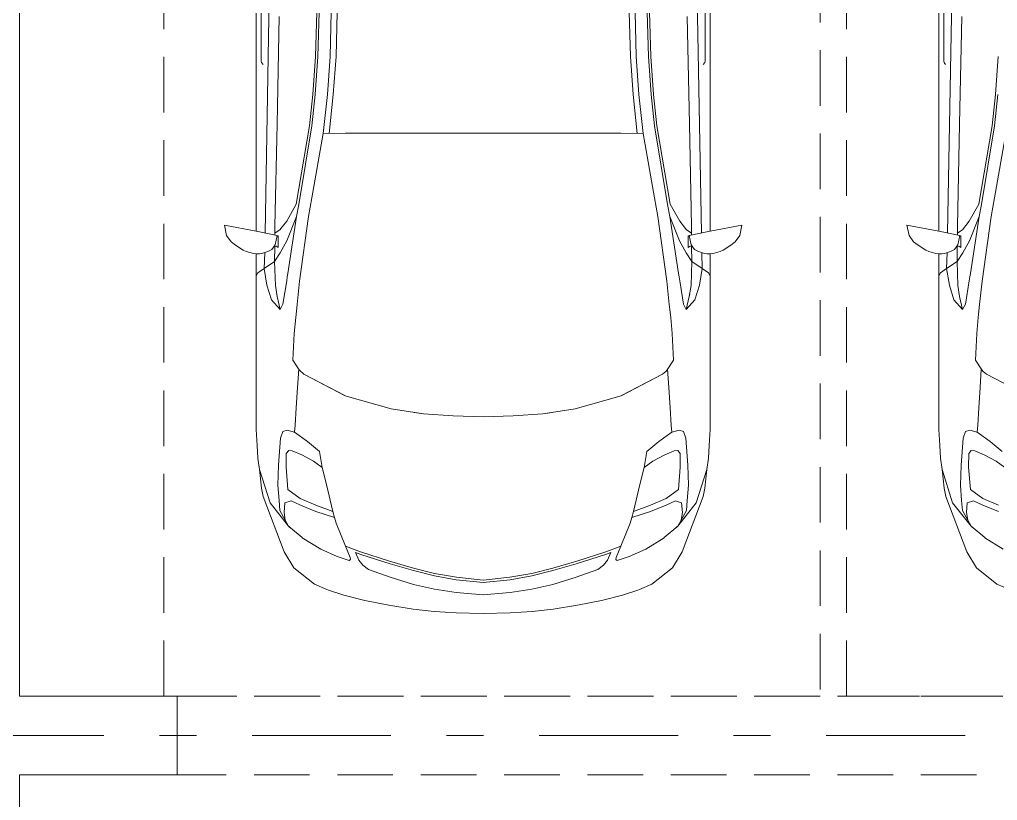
# Model space of a CAD drawing. Header units: millimetres. Extents: x 18162 to 3540582, y 72188 to 247925.
# Drawn here: x 44523 to 48248, y 90898 to 93872 of the extents above; entities that cross this region are included whole.
import ezdxf
from ezdxf.enums import TextEntityAlignment as Align

# ---------------------------------------------------------------- set-up
doc = ezdxf.new("R2010")
doc.units = ezdxf.units.MM
doc.header["$MEASUREMENT"] = 0
doc.set_wipeout_variables(frame=1)
for name, pattern in [('Double Dashed', [1093.611073, 529.166651, -211.666656, 141.111112, -211.666656]), ('Hidden Line', [317.5, 211.666667, -105.833333]), ('Wipeout_Contour', [1000, 0, -1000])]:
    doc.linetypes.add(name, pattern=pattern)
for name, color, linetype in [('Archicad Doors', 7, 'Continuous'), ('Interior - Equipment', 7, 'Continuous'), ('Interior - Furniture', 7, 'Continuous'), ('Structural - Bearing', 7, 'Continuous'), ('Structural - Grid', 7, 'Continuous')]:
    doc.layers.add(name, color=color, linetype=linetype)
doc.styles.add('GENERATED_STYLE_3', font='', dxfattribs={"width": 0.8})
doc.styles.get('GENERATED_STYLE_3').set_extended_font_data('ISOCPEUR MON')

# ---------------------------------------------------------------- blocks, each defined once
blk = doc.blocks.new('Rectangular Door Opening 27[5]_3')
at = {"layer": 'Archicad Doors', "color": 7, "linetype": 'Hidden Line', "lineweight": 13}
for p, q in [((50073.5, 91295.7), (45123.5, 91295.7)), ((45123.5, 91295.7), (45123.5, 90995.7)), ((50073.5, 90995.7), (45123.5, 90995.7))]:
    blk.add_line(p, q, dxfattribs=at)
blk = doc.blocks.new('Hybrid Car 27[6]_3', base_point=(46289.6, 92471.7))
at = {"layer": 'Interior - Furniture', "color": 7, "linetype": 'Continuous', "lineweight": 5}
for p, q in [((45458.5, 93059.2), (45475.4, 93985.6)), ((47120.6, 93059.2), (47103.8, 93985.6)), ((45424.6, 93065.8), (45424.7, 93971.8)), ((47154.6, 93065.8), (47154.4, 93971.8)), ((45444.3, 93713.2), (45444.3, 93911)), ((47134.8, 93713.2), (47134.9, 93911)), ((45512.4, 93884.4), (45504.2, 93473.3)), ((45655.4, 93900.5), (45650.8, 93731.8)), ((45664.3, 93900.5), (45659.7, 93731.8)), ((45711, 93900.5), (45706.4, 93731.8)), ((45733.5, 93900.5), (45728.9, 93731.8)), ((46845.7, 93900.5), (46850.3, 93731.8)), ((46868.1, 93900.5), (46872.7, 93731.8)), ((46914.8, 93900.5), (46919.5, 93731.8)), ((46923.7, 93900.5), (46928.4, 93731.8)), ((47066.8, 93884.4), (47074.9, 93473.3)), ((45650.8, 93731.8), (45640.5, 93587.4)), ((45659.7, 93731.8), (45649.4, 93587.3)), ((45650.9, 93731.9), (45650.9, 93731.8)), ((45659.8, 93731.9), (45659.8, 93731.8)), ((45706.4, 93731.8), (45696.1, 93587.4)), ((45728.9, 93731.8), (45718.6, 93587.4)), ((46850.3, 93731.8), (46860.5, 93587.4)), ((46872.7, 93731.8), (46883, 93587.4)), ((46919.4, 93731.9), (46919.4, 93731.8)), ((46919.5, 93731.8), (46929.7, 93587.3)), ((46928.3, 93731.9), (46928.3, 93731.8)), ((46928.4, 93731.8), (46938.6, 93587.4)), ((45444.3, 93713.2), (45445.7, 93708.6)), ((45451.1, 93700.8), (45445.7, 93708.6)), ((47128, 93700.8), (47133.5, 93708.6)), ((47134.8, 93713.2), (47133.5, 93708.6)), ((45640.5, 93587.3), (45627.8, 93467.7)), ((45649.4, 93587.3), (45636.7, 93467.7)), ((45640.5, 93587.4), (45640.5, 93587.3)), ((45696.1, 93587.3), (45680.5, 93438.8)), ((45718.6, 93587.3), (45703, 93438.8)), ((46860.5, 93587.3), (46876.2, 93438.8)), ((46883, 93587.3), (46898.7, 93438.8)), ((46929.7, 93587.3), (46942.5, 93467.7)), ((46938.6, 93587.4), (46938.6, 93587.3)), ((46938.6, 93587.3), (46951.4, 93467.7)), ((45504.2, 93473.3), (45496.3, 93085.4)), ((45627.8, 93467.7), (45577, 93168.6)), ((45636.7, 93467.7), (45587.6, 93168.3)), ((46942.5, 93467.7), (46991.6, 93168.3)), ((46951.4, 93467.7), (47002.2, 93168.6)), ((47074.9, 93473.3), (47082.8, 93085.4)), ((45637.1, 93193.7), (45680.5, 93438.8)), ((45680.5, 93438.8), (45765.2, 93439)), ((45680.5, 93438.8), (45680.5, 93438.8)), ((45680.5, 93438.8), (45680.5, 93438.8)), ((45765.2, 93439), (45937.4, 93439)), ((45765.2, 93439), (45765.2, 93439)), ((45937.4, 93439), (46056.7, 93439)), ((46056.7, 93439), (46173.8, 93439)), ((46173.8, 93439), (46289.6, 93439)), ((46405.4, 93439), (46289.6, 93439)), ((46522.5, 93439), (46405.4, 93439)), ((46641.7, 93439), (46522.5, 93439)), ((46813.9, 93439), (46641.7, 93439)), ((46898.7, 93438.8), (46813.9, 93439)), ((46813.9, 93439), (46813.9, 93439)), ((46942, 93193.7), (46898.7, 93438.8)), ((46898.7, 93438.8), (46898.7, 93438.8)), ((46898.7, 93438.8), (46898.7, 93438.8)), ((45577, 93168.6), (45541, 93104)), ((45587.6, 93168.3), (45578.9, 93121.6)), ((45624.7, 93122.2), (45637.1, 93193.3)), ((45637.1, 93193.7), (45637.1, 93193.3)), ((46942, 93193.7), (46942.1, 93193.3)), ((46954.4, 93122.2), (46942.1, 93193.3)), ((46991.6, 93168.3), (47000.2, 93121.6)), ((47002.2, 93168.6), (47038.1, 93104)), ((45311.9, 93050.2), (45303.9, 93089.3)), ((45303.9, 93089.3), (45424.6, 93065.8)), ((45541, 93104), (45518.7, 93075.9)), ((45542, 93030.1), (45578.9, 93121.6)), ((45545.5, 92905.2), (45579, 93121.8)), ((45624.7, 93122.2), (45589.8, 92876.4)), ((46954.4, 93122.2), (46989.4, 92876.4)), ((47033.7, 92905.2), (47000.2, 93121.8)), ((47037.1, 93030.1), (47000.2, 93121.6)), ((47038.1, 93104), (47060.4, 93075.9)), ((47275.2, 93089.3), (47154.6, 93065.8)), ((47267.2, 93050.2), (47275.2, 93089.3)), ((45424.6, 93065.8), (45504.9, 93050.1)), ((45496.3, 93085.4), (45496, 93051.9)), ((45516.2, 93072.7), (45496.1, 93058.3)), ((45518.7, 93075.9), (45516.2, 93072.7)), ((47060.4, 93075.9), (47062.9, 93072.7)), ((47062.9, 93072.7), (47083.1, 93058.3)), ((47154.6, 93065.8), (47074.3, 93050.1)), ((47082.8, 93085.4), (47083.1, 93051.9)), ((45329.2, 93026.3), (45311.9, 93050.2)), ((45346.2, 93012.8), (45329.2, 93026.3)), ((45497.6, 93014.1), (45484.7, 92996)), ((45497.6, 93014.1), (45504.9, 93050.1)), ((45509.2, 93048.2), (45504.1, 93046.5)), ((45509.2, 93048.2), (45509.2, 93004.7)), ((45516.5, 92983.5), (45542, 93030.1)), ((47062.7, 92983.5), (47037.1, 93030.1)), ((47070, 93048.2), (47069.9, 93004.7)), ((47070, 93048.2), (47075, 93046.5)), ((47081.5, 93014.1), (47074.3, 93050.1)), ((47081.5, 93014.1), (47094.4, 92996)), ((47232.9, 93012.8), (47249.9, 93026.3)), ((47249.9, 93026.3), (47267.2, 93050.2)), ((45375.7, 92994.5), (45346.2, 93012.8)), ((45387.2, 92989.2), (45375.7, 92994.5)), ((45414.2, 92981.1), (45387.2, 92989.2)), ((45424.6, 92980.4), (45414.2, 92981.1)), ((45424.6, 92980.4), (45437, 92979.5)), ((45424.6, 92896.3), (45424.6, 92980.4)), ((45446.5, 92980.7), (45437, 92979.5)), ((45469.6, 92988.8), (45446.5, 92980.7)), ((45454.8, 92924.5), (45457.2, 92983.7)), ((45457.2, 92983.7), (45457.2, 92984.5)), ((45484.7, 92996), (45469.6, 92988.8)), ((45501.3, 93008.8), (45493.2, 93007.8)), ((45495.6, 93008.1), (45494.7, 92950.5)), ((45494.7, 92950.5), (45516.5, 92983.5)), ((45509.2, 93004.7), (45501.3, 93008.8)), ((47084.4, 92950.5), (47062.7, 92983.5)), ((47069.9, 93004.7), (47077.9, 93008.8)), ((47077.9, 93008.8), (47086, 93007.8)), ((47083.5, 93008.1), (47084.4, 92950.5)), ((47094.4, 92996), (47109.6, 92988.8)), ((47109.6, 92988.8), (47132.7, 92980.7)), ((47122, 92983.7), (47122, 92984.5)), ((47124.3, 92924.5), (47122, 92983.7)), ((47132.7, 92980.7), (47142.1, 92979.5)), ((47154.6, 92980.4), (47142.1, 92979.5)), ((47154.5, 92896.3), (47154.6, 92980.4)), ((47154.6, 92980.4), (47165, 92981.1)), ((47165, 92981.1), (47192, 92989.2)), ((47192, 92989.2), (47203.4, 92994.5)), ((47203.4, 92994.5), (47232.9, 93012.8)), ((45454.8, 92924.5), (45494.7, 92950.5)), ((45494.7, 92950.5), (45497.8, 92859.3)), ((47084.4, 92950.5), (47081.4, 92859.3)), ((47124.3, 92924.5), (47084.4, 92950.5)), ((45424.6, 92896.3), (45431.6, 92908.2)), ((45431.6, 92908.2), (45454.8, 92924.5)), ((45465.8, 92860.2), (45454.8, 92924.5)), ((45545.5, 92905.2), (45543.5, 92892.2)), ((47033.7, 92905.2), (47035.7, 92892.2)), ((47113.3, 92860.2), (47124.3, 92924.5)), ((47147.5, 92908.2), (47124.3, 92924.5)), ((47154.5, 92896.3), (47147.5, 92908.2)), ((45424.6, 92791.2), (45424.6, 92896.3)), ((45526.5, 92788.9), (45541, 92877.2)), ((45543.5, 92892.2), (45541, 92877.2)), ((45543.5, 92892.2), (45543.5, 92892.2)), ((45589.8, 92876.4), (45580.6, 92787.5)), ((46989.4, 92876.4), (46998.5, 92787.5)), ((47035.7, 92892.2), (47038.1, 92877.2)), ((47035.7, 92892.2), (47035.7, 92892.2)), ((47052.7, 92788.9), (47038.1, 92877.2)), ((47154.5, 92791.2), (47154.5, 92896.3)), ((45482.8, 92805), (45465.8, 92860.2)), ((45504.3, 92817.5), (45497.8, 92859.3)), ((47074.8, 92817.5), (47081.4, 92859.3)), ((47096.3, 92805), (47113.3, 92860.2)), ((45424.6, 92311.1), (45424.6, 92791.2)), ((45515.9, 92767.6), (45482.8, 92805)), ((45502.9, 92827), (45504.3, 92817.5)), ((45515.9, 92767.6), (45504.3, 92817.5)), ((47063.3, 92767.6), (47074.8, 92817.5)), ((47063.3, 92767.6), (47096.3, 92805)), ((47076.3, 92827), (47074.8, 92817.5)), ((47154.6, 92311.1), (47154.5, 92791.2)), ((45515.9, 92767.6), (45526.5, 92788.9)), ((45519.3, 92774.5), (45519.3, 92774.5)), ((45580.6, 92787.5), (45575.4, 92737.7)), ((46998.5, 92787.5), (47003.8, 92737.7)), ((47063.3, 92767.6), (47052.7, 92788.9)), ((47059.9, 92774.5), (47059.9, 92774.5)), ((45575.4, 92737.7), (45569.7, 92676.2)), ((47003.8, 92737.7), (47009.5, 92676.2)), ((45569.7, 92676.2), (45565, 92574.7)), ((47009.5, 92676.2), (47014.2, 92574.7)), ((45565, 92574.7), (45589.2, 92537.8)), ((47014.2, 92574.7), (46989.9, 92537.8)), ((45587, 92541.1), (45582.4, 92470.8)), ((45589.2, 92537.8), (45594.3, 92531.9)), ((45594.3, 92531.9), (45600.8, 92526.4)), ((46984.8, 92531.9), (46978.4, 92526.4)), ((46989.9, 92537.8), (46984.8, 92531.9)), ((46992.1, 92541.1), (46996.8, 92470.8)), ((45600.8, 92526.4), (45606.6, 92522)), ((45606.4, 92522.2), (45606.6, 92522)), ((45606.6, 92522), (45763.6, 92439.7)), ((45606.6, 92522), (45762.9, 92440.1)), ((46972.6, 92522), (46815.5, 92439.7)), ((46972.6, 92522), (46816.2, 92440.1)), ((46978.4, 92526.4), (46972.6, 92522)), ((46972.8, 92522.2), (46972.6, 92522)), ((45582.4, 92470.8), (45577.3, 92394)), ((46996.8, 92470.8), (47001.8, 92394)), ((45763.6, 92439.7), (45938.7, 92389.9)), ((46815.5, 92439.7), (46640.4, 92389.9)), ((45577.3, 92394), (45573.6, 92327.3)), ((45577.3, 92394), (45577.3, 92394)), ((45938.7, 92389.9), (46061.9, 92370.8)), ((46640.4, 92389.9), (46517.2, 92370.8)), ((47001.8, 92394), (47005.6, 92327.3)), ((47001.8, 92394), (47001.8, 92394)), ((46026.4, 92376.3), (46062, 92370.8)), ((46061.9, 92370.8), (46175.4, 92363.1)), ((46062, 92370.8), (46175.4, 92363.2)), ((46175.4, 92363.2), (46289.6, 92359.1)), ((46175.4, 92363.1), (46289.6, 92359)), ((46403.7, 92363.2), (46289.6, 92359.1)), ((46403.7, 92363.1), (46289.6, 92359)), ((46517.2, 92370.8), (46403.7, 92363.1)), ((46517.2, 92370.8), (46403.7, 92363.2)), ((46552.7, 92376.3), (46517.2, 92370.8)), ((45428.6, 92250.3), (45424.6, 92311.1)), ((45543.2, 92309.1), (45526.4, 92303.7)), ((45570.8, 92300.4), (45543.2, 92309.1)), ((45573.6, 92327.3), (45570.8, 92300.4)), ((47005.6, 92327.3), (47008.3, 92300.4)), ((47008.3, 92300.4), (47036, 92309.1)), ((47036, 92309.1), (47052.8, 92303.7)), ((47150.5, 92250.3), (47154.6, 92311.1)), ((45517.8, 92278.2), (45509.9, 92175.4)), ((45526.4, 92303.7), (45517.8, 92278.2)), ((45620.7, 92265.6), (45570.8, 92300.4)), ((46958.5, 92265.6), (47008.3, 92300.4)), ((47052.8, 92303.7), (47061.3, 92278.2)), ((47061.3, 92278.2), (47069.3, 92175.4)), ((45431.1, 92202.5), (45428.6, 92250.3)), ((45666.2, 92227.6), (45620.7, 92265.6)), ((46912.9, 92227.6), (46958.5, 92265.6)), ((47148, 92202.5), (47150.5, 92250.3)), ((45438.1, 92158.9), (45431.1, 92202.5)), ((45538.6, 92167.5), (45539.4, 92219.9)), ((45539.4, 92219.9), (45548.8, 92230.9)), ((45548.8, 92230.9), (45562.5, 92229.3)), ((45562.5, 92229.3), (45598.2, 92214.9)), ((45598.2, 92214.9), (45643.6, 92190.3)), ((45666.3, 92227.5), (45666.2, 92227.6)), ((45676.1, 92166.8), (45666.4, 92227.4)), ((46903, 92166.8), (46912.7, 92227.4)), ((46912.9, 92227.5), (46912.9, 92227.6)), ((46981, 92214.9), (46935.6, 92190.3)), ((47016.6, 92229.3), (46981, 92214.9)), ((47030.4, 92230.9), (47016.6, 92229.3)), ((47039.7, 92219.9), (47030.4, 92230.9)), ((47040.5, 92167.5), (47039.7, 92219.9)), ((47141.1, 92158.9), (47148, 92202.5)), ((45477.7, 92032), (45438.1, 92159)), ((45445.4, 92087.1), (45438.1, 92158.9)), ((45509.9, 92175.4), (45507.7, 92098.6)), ((45545.9, 92083.1), (45538.6, 92167.5)), ((45643.6, 92190.3), (45676.2, 92166.8)), ((45693.3, 92102), (45676.1, 92166.8)), ((46885.9, 92102), (46903, 92166.8)), ((46935.6, 92190.3), (46903, 92166.8)), ((47033.2, 92083.1), (47040.5, 92167.5)), ((47069.3, 92175.4), (47071.4, 92098.6)), ((47101.4, 92032), (47141.1, 92159)), ((47133.8, 92087.1), (47141.1, 92158.9)), ((45451.7, 92056.1), (45445.4, 92087.1)), ((45507.7, 92098.6), (45512, 92040.3)), ((45507.7, 92098.6), (45507.7, 92098.6)), ((45592.6, 92048.4), (45545.9, 92083.1)), ((45693.3, 92102), (45693.3, 92102)), ((45717, 91998.3), (45693.3, 92102)), ((45693.3, 92102), (45693.3, 92102)), ((46862.1, 91998.3), (46885.9, 92102)), ((46885.9, 92102), (46885.9, 92102)), ((46885.9, 92102), (46885.9, 92102)), ((46986.5, 92048.4), (47033.2, 92083.1)), ((47071.4, 92098.6), (47067.1, 92040.3)), ((47071.4, 92098.6), (47071.4, 92098.6)), ((47127.5, 92056.1), (47133.8, 92087.1)), ((45531.4, 91845.5), (45451.7, 92056.1)), ((45652.2, 92023), (45592.6, 92048.4)), ((46927, 92023), (46986.5, 92048.4)), ((47047.8, 91845.5), (47127.5, 92056.1)), ((45547.8, 91943.2), (45477.7, 92032)), ((45512, 92040.3), (45514.8, 92002.6)), ((45530.9, 91995.3), (45533.7, 92031.3)), ((45533.7, 92031.3), (45557.5, 92038.9)), ((45557.5, 92038.9), (45593.1, 92022.3)), ((45593.1, 92022.3), (45652.7, 91998.7)), ((45717, 91998.3), (45652.2, 92023)), ((46862.1, 91998.3), (46927, 92023)), ((46986, 92022.3), (46926.4, 91998.7)), ((47021.7, 92038.9), (46986, 92022.3)), ((47045.4, 92031.3), (47021.7, 92038.9)), ((47031.3, 91943.2), (47101.4, 92032)), ((47048.2, 91995.3), (47045.4, 92031.3)), ((47067.1, 92040.3), (47064.3, 92002.6)), ((45514.8, 92002.6), (45535.8, 91965.3)), ((45535.8, 91965.3), (45530.9, 91995.3)), ((45652.7, 91998.7), (45723.2, 91975.5)), ((45723.2, 91975.5), (45717, 91998.4)), ((45729.4, 91954.1), (45723.2, 91975.5)), ((46849.7, 91954.1), (46855.9, 91975.5)), ((46926.4, 91998.7), (46855.9, 91975.5)), ((46855.9, 91975.5), (46862.1, 91998.4)), ((47064.3, 92002.6), (47043.3, 91965.3)), ((47043.3, 91965.3), (47048.2, 91995.3)), ((45547.8, 91943.2), (45535.8, 91965.3)), ((45547.8, 91943.2), (45599.9, 91899.2)), ((45550.1, 91941.3), (45553.5, 91938.4)), ((45729.4, 91954.1), (45729.4, 91954.1)), ((45765, 91866.6), (45729.4, 91954.1)), ((46814.1, 91866.6), (46849.7, 91954.1)), ((46849.7, 91954.1), (46849.7, 91954.1)), ((47031.3, 91943.2), (46979.3, 91899.2)), ((47029.1, 91941.3), (47025.6, 91938.4)), ((47031.3, 91943.2), (47043.3, 91965.3)), ((45599.9, 91899.2), (45599.9, 91899.1)), ((45599.9, 91899.1), (45670.6, 91855.4)), ((46979.3, 91899.1), (46908.5, 91855.4)), ((46979.3, 91899.2), (46979.3, 91899.1)), ((45782.9, 91824), (45765, 91866.6)), ((45821.9, 91845.3), (45765, 91866.6)), ((46757.2, 91845.3), (46814.1, 91866.6)), ((46796.2, 91824), (46814.1, 91866.6)), ((45568.3, 91784), (45531.4, 91845.5)), ((45670.6, 91855.4), (45733.6, 91827.6)), ((45733.6, 91827.6), (45778.9, 91812.7)), ((45783.9, 91816.1), (45782.9, 91824)), ((45782.9, 91824), (45782.9, 91824)), ((45816.3, 91813), (45802.8, 91843.1)), ((45823.6, 91835), (45802.8, 91843.1)), ((45932.8, 91809), (45821.9, 91845.3)), ((45935.1, 91798.9), (45823.6, 91835)), ((46644.1, 91798.9), (46755.5, 91835)), ((46646.3, 91809), (46757.2, 91845.3)), ((46755.5, 91835), (46776.3, 91843.1)), ((46762.9, 91813), (46776.3, 91843.1)), ((46795.2, 91816.1), (46796.2, 91824)), ((46796.2, 91824), (46796.2, 91824)), ((46845.5, 91827.6), (46800.2, 91812.7)), ((46908.5, 91855.4), (46845.5, 91827.6)), ((47010.9, 91784), (47047.8, 91845.5)), ((45778.9, 91812.7), (45783.9, 91816.1)), ((45783.9, 91816.1), (45783.9, 91816.1)), ((45831.4, 91794.5), (45816.3, 91813)), ((45852.7, 91778.5), (45831.4, 91794.5)), ((46024.3, 91782.9), (45932.8, 91809)), ((46024.5, 91773.7), (45935.1, 91798.9)), ((46554.7, 91773.7), (46644.1, 91798.9)), ((46554.8, 91782.9), (46646.3, 91809)), ((46726.4, 91778.5), (46747.8, 91794.5)), ((46747.8, 91794.5), (46762.9, 91813)), ((46800.2, 91812.7), (46795.2, 91816.1)), ((46795.2, 91816.1), (46795.2, 91816.1)), ((45646.5, 91722.2), (45568.3, 91784)), ((45935.3, 91748.4), (45852.7, 91778.5)), ((46024.6, 91720.7), (45935.3, 91748.4)), ((46104.5, 91763.2), (46024.3, 91782.9)), ((46103.9, 91754.2), (46024.5, 91773.7)), ((46186.4, 91739), (46103.9, 91754.2)), ((46187.6, 91748.1), (46104.5, 91763.2)), ((46289.6, 91737.4), (46187.6, 91748.1)), ((46289.6, 91737.4), (46391.5, 91748.1)), ((46391.5, 91748.1), (46474.7, 91763.2)), ((46392.7, 91739), (46475.3, 91754.2)), ((46474.7, 91763.2), (46554.8, 91782.9)), ((46475.3, 91754.2), (46554.7, 91773.7)), ((46554.6, 91720.7), (46643.9, 91748.4)), ((46643.9, 91748.4), (46726.4, 91778.5)), ((46932.6, 91722.2), (47010.9, 91784)), ((45694.4, 91701.4), (45646.5, 91722.2)), ((46104, 91702.9), (46024.6, 91720.7)), ((46289.6, 91728.3), (46186.4, 91739)), ((46289.6, 91728.3), (46392.7, 91739)), ((46475.1, 91702.9), (46554.6, 91720.7)), ((46884.7, 91701.4), (46932.6, 91722.2)), ((45700.8, 91698.6), (45694.4, 91701.4)), ((45759, 91680.7), (45700.8, 91698.6)), ((45839.1, 91659.6), (45759, 91680.7)), ((46186.3, 91690.2), (46104, 91702.9)), ((46289.6, 91681.4), (46186.3, 91690.2)), ((46289.6, 91681.4), (46392.9, 91690.2)), ((46392.9, 91690.2), (46475.1, 91702.9)), ((46740.1, 91659.6), (46820.1, 91680.7)), ((46820.1, 91680.7), (46878.3, 91698.6)), ((46878.3, 91698.6), (46884.7, 91701.4)), ((45930.2, 91642.3), (45839.1, 91659.6)), ((46023.1, 91627.3), (45930.2, 91642.3)), ((46556.1, 91627.3), (46648.9, 91642.3)), ((46648.9, 91642.3), (46740.1, 91659.6)), ((46102.8, 91618), (46023.1, 91627.3)), ((46186.3, 91612.5), (46102.8, 91618)), ((46289.6, 91610), (46186.3, 91612.5)), ((46289.6, 91610), (46392.9, 91612.5)), ((46392.9, 91612.5), (46476.3, 91618)), ((46476.3, 91618), (46556.1, 91627.3))]:
    blk.add_line(p, q, dxfattribs=at)
blk = doc.blocks.new('Hybrid Car 27[7]_3', base_point=(48889.6, 92471.7))
at = {"layer": 'Interior - Furniture', "color": 7, "linetype": 'Continuous', "lineweight": 5}
for p, q in [((48058.5, 93059.2), (48075.4, 93985.6)), ((48024.6, 93065.8), (48024.7, 93971.8)), ((48044.3, 93713.2), (48044.3, 93911)), ((48112.4, 93884.4), (48104.2, 93473.3)), ((48250.8, 93731.8), (48240.5, 93587.4)), ((48044.3, 93713.2), (48045.7, 93708.6)), ((48051.1, 93700.8), (48045.7, 93708.6)), ((48240.5, 93587.3), (48227.8, 93467.7)), ((48249.4, 93587.3), (48236.7, 93467.7)), ((48240.5, 93587.4), (48240.5, 93587.3)), ((48104.2, 93473.3), (48096.3, 93085.4)), ((48227.8, 93467.7), (48177, 93168.6)), ((48236.7, 93467.7), (48187.6, 93168.3)), ((48237.1, 93193.7), (48280.5, 93438.8)), ((48177, 93168.6), (48141, 93104)), ((48187.6, 93168.3), (48178.9, 93121.6)), ((48224.7, 93122.2), (48237.1, 93193.3)), ((48237.1, 93193.7), (48237.1, 93193.3)), ((47911.9, 93050.2), (47903.9, 93089.3)), ((47903.9, 93089.3), (48024.6, 93065.8)), ((48141, 93104), (48118.7, 93075.9)), ((48142, 93030.1), (48178.9, 93121.6)), ((48145.5, 92905.2), (48179, 93121.8)), ((48224.7, 93122.2), (48189.8, 92876.4)), ((48024.6, 93065.8), (48104.9, 93050.1)), ((48096.3, 93085.4), (48096, 93051.9)), ((48116.2, 93072.7), (48096.1, 93058.3)), ((48118.7, 93075.9), (48116.2, 93072.7)), ((47929.2, 93026.3), (47911.9, 93050.2)), ((47946.2, 93012.8), (47929.2, 93026.3)), ((48097.6, 93014.1), (48084.7, 92996)), ((48097.6, 93014.1), (48104.9, 93050.1)), ((48109.2, 93048.2), (48104.1, 93046.5)), ((48109.2, 93048.2), (48109.2, 93004.7)), ((48116.5, 92983.5), (48142, 93030.1)), ((47975.7, 92994.5), (47946.2, 93012.8)), ((47987.2, 92989.2), (47975.7, 92994.5)), ((48014.2, 92981.1), (47987.2, 92989.2)), ((48024.6, 92980.4), (48014.2, 92981.1)), ((48024.6, 92980.4), (48037, 92979.5)), ((48024.6, 92896.3), (48024.6, 92980.4)), ((48046.5, 92980.7), (48037, 92979.5)), ((48069.6, 92988.8), (48046.5, 92980.7)), ((48054.8, 92924.5), (48057.2, 92983.7)), ((48057.2, 92983.7), (48057.2, 92984.5)), ((48084.7, 92996), (48069.6, 92988.8)), ((48101.3, 93008.8), (48093.2, 93007.8)), ((48095.6, 93008.1), (48094.7, 92950.5)), ((48094.7, 92950.5), (48116.5, 92983.5)), ((48109.2, 93004.7), (48101.3, 93008.8)), ((48054.8, 92924.5), (48094.7, 92950.5)), ((48094.7, 92950.5), (48097.8, 92859.3)), ((48024.6, 92896.3), (48031.6, 92908.2)), ((48031.6, 92908.2), (48054.8, 92924.5)), ((48065.8, 92860.2), (48054.8, 92924.5)), ((48145.5, 92905.2), (48143.5, 92892.2)), ((48024.6, 92791.2), (48024.6, 92896.3)), ((48126.5, 92788.9), (48141, 92877.2)), ((48143.5, 92892.2), (48141, 92877.2)), ((48143.5, 92892.2), (48143.5, 92892.2)), ((48189.8, 92876.4), (48180.6, 92787.5)), ((48082.8, 92805), (48065.8, 92860.2)), ((48104.3, 92817.5), (48097.8, 92859.3)), ((48024.6, 92311.1), (48024.6, 92791.2)), ((48115.9, 92767.6), (48082.8, 92805)), ((48102.9, 92827), (48104.3, 92817.5)), ((48115.9, 92767.6), (48104.3, 92817.5)), ((48115.9, 92767.6), (48126.5, 92788.9)), ((48119.3, 92774.5), (48119.3, 92774.5)), ((48180.6, 92787.5), (48175.4, 92737.7)), ((48175.4, 92737.7), (48169.7, 92676.2)), ((48169.7, 92676.2), (48165, 92574.7)), ((48165, 92574.7), (48189.2, 92537.8)), ((48187, 92541.1), (48182.4, 92470.8)), ((48189.2, 92537.8), (48194.3, 92531.9)), ((48194.3, 92531.9), (48200.8, 92526.4)), ((48200.8, 92526.4), (48206.6, 92522)), ((48206.4, 92522.2), (48206.6, 92522)), ((48206.6, 92522), (48363.6, 92439.7)), ((48206.6, 92522), (48362.9, 92440.1)), ((48182.4, 92470.8), (48177.3, 92394)), ((48177.3, 92394), (48173.6, 92327.3)), ((48177.3, 92394), (48177.3, 92394)), ((48028.6, 92250.3), (48024.6, 92311.1)), ((48143.2, 92309.1), (48126.4, 92303.7)), ((48170.8, 92300.4), (48143.2, 92309.1)), ((48173.6, 92327.3), (48170.8, 92300.4)), ((48117.8, 92278.2), (48109.9, 92175.4)), ((48126.4, 92303.7), (48117.8, 92278.2)), ((48220.7, 92265.6), (48170.8, 92300.4)), ((48031.1, 92202.5), (48028.6, 92250.3)), ((48266.2, 92227.6), (48220.7, 92265.6)), ((48038.1, 92158.9), (48031.1, 92202.5)), ((48138.6, 92167.5), (48139.4, 92219.9)), ((48139.4, 92219.9), (48148.8, 92230.9)), ((48148.8, 92230.9), (48162.5, 92229.3)), ((48162.5, 92229.3), (48198.2, 92214.9)), ((48198.2, 92214.9), (48243.6, 92190.3)), ((48077.7, 92032), (48038.1, 92159)), ((48045.4, 92087.1), (48038.1, 92158.9)), ((48109.9, 92175.4), (48107.7, 92098.6)), ((48145.9, 92083.1), (48138.6, 92167.5)), ((48243.6, 92190.3), (48276.2, 92166.8)), ((48051.7, 92056.1), (48045.4, 92087.1)), ((48107.7, 92098.6), (48112, 92040.3)), ((48107.7, 92098.6), (48107.7, 92098.6)), ((48192.6, 92048.4), (48145.9, 92083.1)), ((48131.4, 91845.5), (48051.7, 92056.1)), ((48252.2, 92023), (48192.6, 92048.4)), ((48147.8, 91943.2), (48077.7, 92032)), ((48112, 92040.3), (48114.8, 92002.6)), ((48130.9, 91995.3), (48133.7, 92031.3)), ((48133.7, 92031.3), (48157.5, 92038.9)), ((48157.5, 92038.9), (48193.1, 92022.3)), ((48193.1, 92022.3), (48252.7, 91998.7)), ((48114.8, 92002.6), (48135.8, 91965.3)), ((48135.8, 91965.3), (48130.9, 91995.3)), ((48147.8, 91943.2), (48135.8, 91965.3)), ((48147.8, 91943.2), (48199.9, 91899.2)), ((48150.1, 91941.3), (48153.5, 91938.4)), ((48199.9, 91899.2), (48199.9, 91899.1)), ((48199.9, 91899.1), (48270.6, 91855.4)), ((48168.3, 91784), (48131.4, 91845.5)), ((48246.5, 91722.2), (48168.3, 91784)), ((48294.4, 91701.4), (48246.5, 91722.2))]:
    blk.add_line(p, q, dxfattribs=at)
blk = doc.blocks.new('Standard grid marker[19]_3', base_point=(18162.3, 91145.7))
at = {"layer": 'Structural - Grid', "color": 13, "linetype": 'Double Dashed', "lineweight": 13}
blk.add_line((19162.3, 91145.7), (53724.4, 91145.7), dxfattribs=at)
at = {"layer": 'Structural - Grid', "color": 13, "lineweight": 13, "style": 'GENERATED_STYLE_3'}
blk.add_attdef('AC_MarkerText_1', text='', height=250, rotation=180, dxfattribs=at).set_placement((55024.4, 91020.7), align=Align.TOP_CENTER)

msp = doc.modelspace()

# ---------------------------------------------------------------- linework, layer by layer
at = {"layer": 'Interior - Equipment', "color": 7, "linetype": 'Hidden Line', "lineweight": 5}
msp.add_lwpolyline([(47673.5, 96295.7), (50173.5, 96295.7), (50173.5, 91295.7), (47673.5, 91295.7)], close=True, dxfattribs=at)

# ---------------------------------------------------------------- block references
at = {"layer": 'Interior - Furniture', "color": 7, "linetype": 'Continuous', "lineweight": 5}
for name, p in [('Hybrid Car 27[6]_3', (46289.6, 92471.7)), ('Hybrid Car 27[7]_3', (48889.6, 92471.7))]:
    msp.add_blockref(name, p, dxfattribs=at)

# ---------------------------------------------------------------- wipeouts: each hides what was drawn before it
at = {"color": 254, "linetype": 'Wipeout_Contour', "lineweight": 0, "ltscale": 406285.716161}
msp.add_wipeout([(45123.5, 91295.7), (44523.5, 91295.7), (44523.5, 90995.7), (45123.5, 90995.7)], dxfattribs=at).dxf.layer = 'Structural - Bearing'

# ---------------------------------------------------------------- next in the draw order: linework, layer by layer
at = {"layer": 'Interior - Equipment', "color": 7, "linetype": 'Hidden Line', "lineweight": 5}
msp.add_lwpolyline([(45073.5, 96295.7), (47573.5, 96295.7), (47573.5, 91295.7), (45073.5, 91295.7)], close=True, dxfattribs=at)
at = {"layer": 'Structural - Bearing', "color": 7, "linetype": 'Continuous', "lineweight": 20}
msp.add_line((45123.5, 91295.7), (45123.5, 90995.7), dxfattribs=at)
at = {"layer": 'Structural - Bearing', "color": 7, "linetype": 'Continuous', "lineweight": 20, "flags": 128}
for points in [[(44523.5, 91295.7), (44523.5, 96545.7)], [(45123.5, 91295.7), (44523.5, 91295.7)], [(44523.5, 90995.7), (45123.5, 90995.7)], [(44523.5, 89995.7), (44523.5, 90995.7)]]:
    msp.add_lwpolyline(points, dxfattribs=at)

# ---------------------------------------------------------------- next in the draw order: block references
at = {"layer": 'Archicad Doors', "color": 7, "linetype": 'Hidden Line', "lineweight": 13}
msp.add_blockref('Rectangular Door Opening 27[5]_3', (0, 0), dxfattribs=at)
at = {"layer": 'Structural - Grid', "color": 13, "linetype": 'Continuous', "lineweight": 13}
msp.add_blockref('Standard grid marker[19]_3', (18162.3, 91145.7), dxfattribs=at)

doc.saveas('drawing.dxf')
